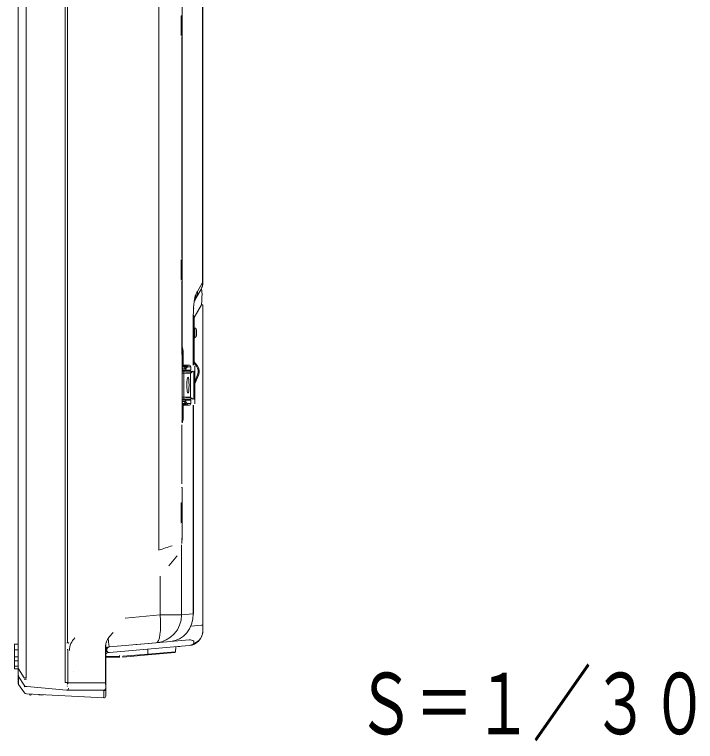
# Model space of a CAD drawing. Units: millimetres, scale not verified. Extents: x -63 to 62, y -57 to 57.
# Drawn here: x 37.22 to 49.39, y -2.41 to 10.59 of the extents above; entities that cross this region are included whole.
import ezdxf
from ezdxf.enums import TextEntityAlignment as Align

# ---------------------------------------------------------------- set-up
doc = ezdxf.new("R2010")
doc.units = ezdxf.units.MM
doc.header["$LTSCALE"] = 0.125
doc.layers.add('0-5_GAIKEI', color=1, linetype='Continuous', lineweight=18)
doc.layers.add('0-6_SUNPO', color=7, linetype='Continuous')
doc.styles.add('ＭＳ ゴシック', font='')
doc.styles.get('ＭＳ ゴシック').set_extended_font_data('MS Gothic')

msp = doc.modelspace()

# ---------------------------------------------------------------- linework, layer by layer
at = {"layer": '0-5_GAIKEI'}
for p, q in [((37.4325, 26.4108), (37.4325, -1.2647)), ((38.1275, -1.352), (38.1275, 26.4981)), ((38.1715, -0.6383), (38.1715, 25.7844)), ((39.803, 24.131), (39.803, 1.0151)), ((40.5897, 5.8065), (40.5897, 20.4846)), ((40.2163, 10.5892), (40.2163, 10.5895)), ((40.1947, 10.2106), (40.1946, 10.2106)), ((40.2152, 6.2358), (40.2152, 10.1963)), ((40.2163, 10.2066), (40.2163, 10.2069)), ((40.2163, 6.2252), (40.2163, 6.2255)), ((40.1947, 5.8466), (40.1946, 5.8466)), ((40.2163, 5.8425), (40.2163, 5.8429)), ((40.2163, 5.8425), (40.2163, 5.8403)), ((40.5897, 5.8065), (40.5848, 5.8026)), ((40.459, 5.5087), (40.5517, 5.6692)), ((40.5517, 5.6692), (40.5539, 5.6732)), ((40.5897, 5.405), (40.5647, 5.405)), ((40.5897, -0.3241), (40.5897, 5.405)), ((40.4179, 5.1754), (40.4179, 4.3244)), ((40.4205, 5.1754), (40.4179, 5.1754)), ((40.4205, 4.3238), (40.4205, 5.1754)), ((40.4321, 5.1754), (40.4205, 5.1754)), ((40.4396, 4.9932), (40.4205, 4.9949)), ((40.4396, 4.9932), (40.4396, 4.904)), ((40.4205, 4.8131), (40.4396, 4.8148)), ((40.4321, 4.3824), (40.4321, 4.8142)), ((40.4396, 4.904), (40.4396, 4.8148)), ((40.2222, 4.6382), (40.2163, 4.6382)), ((40.2163, 4.6216), (40.2178, 4.6216)), ((40.5897, 4.4386), (40.5897, 3.541)), ((40.2838, 4.3251), (40.2163, 4.3239)), ((40.2163, 4.2992), (40.2524, 4.2998)), ((40.2846, 4.3251), (40.2838, 4.3251)), ((40.3377, 4.3251), (40.2846, 4.3251)), ((40.3707, 4.2917), (40.3176, 4.2917)), ((40.3714, 4.2917), (40.3707, 4.2917)), ((40.3714, 4.232), (40.3714, 4.2917)), ((40.4862, 4.3179), (40.4205, 4.3962)), ((40.4447, 4.2321), (40.4447, 4.2918)), ((40.4855, 4.3173), (40.4862, 4.3179)), ((40.2313, 4.2587), (40.2163, 4.2585)), ((40.2163, 4.2321), (40.2313, 4.2324)), ((40.2163, 4.213), (40.3549, 4.2154)), ((40.2163, 4.2117), (40.4283, 4.2154)), ((40.2163, 4.1823), (40.2198, 4.1823)), ((40.2198, 4.1823), (40.2198, 3.749)), ((40.2198, 4.1823), (40.2511, 4.1823)), ((40.2469, 4.1823), (40.2469, 4.2122)), ((40.2511, 4.1823), (40.2511, 3.749)), ((40.2511, 4.1823), (40.3686, 4.1823)), ((40.3549, 4.2154), (40.27, 4.2154)), ((40.2828, 4.1857), (40.3668, 4.1871)), ((40.2862, 4.2662), (40.2862, 4.232)), ((40.2862, 4.232), (40.3711, 4.232)), ((40.3031, 4.2841), (40.2868, 4.2669)), ((40.3225, 4.1823), (40.3225, 4.1864)), ((40.3374, 4.1823), (40.3374, 4.1866)), ((40.3393, 4.1823), (40.3393, 4.1867)), ((40.3552, 4.2154), (40.3549, 4.2154)), ((40.3686, 4.1823), (40.3686, 3.749)), ((40.3686, 4.1823), (40.369, 4.1823)), ((40.369, 3.749), (40.369, 4.1823)), ((40.3711, 4.232), (40.3714, 4.232)), ((40.3891, 4.1963), (40.4089, 4.2151)), ((40.4283, 4.2154), (40.4282, 4.2154)), ((40.4283, 3.716), (40.4283, 4.2154)), ((40.4447, 4.2321), (40.4447, 3.6993)), ((40.4447, 4.0346), (40.4953, 4.1515)), ((40.5106, 4.1449), (40.4447, 3.9928)), ((40.4447, 3.9905), (40.5114, 4.1445)), ((40.5106, 4.1449), (40.4953, 4.1515)), ((40.5106, 4.1449), (40.5114, 4.1445)), ((40.2163, 3.749), (40.2198, 3.749)), ((40.2163, 3.7197), (40.4283, 3.716)), ((40.2163, 3.7184), (40.3549, 3.716)), ((40.2313, 3.699), (40.2163, 3.6992)), ((40.2163, 3.6729), (40.2313, 3.6726)), ((40.2198, 3.749), (40.2511, 3.749)), ((40.2469, 3.7191), (40.2469, 3.749)), ((40.2511, 3.749), (40.3686, 3.749)), ((40.27, 3.716), (40.3549, 3.716)), ((40.3668, 3.7442), (40.2828, 3.7457)), ((40.2862, 3.6993), (40.2862, 3.6651)), ((40.3711, 3.6993), (40.2862, 3.6993)), ((40.2868, 3.6645), (40.3031, 3.6473)), ((40.3225, 3.745), (40.3225, 3.749)), ((40.3374, 3.7447), (40.3374, 3.749)), ((40.3393, 3.7447), (40.3393, 3.749)), ((40.3549, 3.716), (40.3552, 3.716)), ((40.3686, 3.749), (40.369, 3.749)), ((40.3714, 3.6993), (40.3711, 3.6993)), ((40.3714, 3.6396), (40.3714, 3.6993)), ((40.4089, 3.7163), (40.3891, 3.7351)), ((40.4282, 3.716), (40.4283, 3.716)), ((40.4447, 3.6396), (40.4447, 3.6993)), ((40.2524, 3.6315), (40.2163, 3.6322)), ((40.2163, 3.6153), (40.2686, 3.6143)), ((40.2163, 3.6075), (40.2838, 3.6063)), ((40.2294, 3.6072), (40.2294, 3.3963)), ((40.2361, 3.3963), (40.2361, 3.6071)), ((40.2686, 3.6143), (40.2524, 3.6315)), ((40.2838, 3.6063), (40.2846, 3.6063)), ((40.2846, 3.6063), (40.3377, 3.6063)), ((40.3176, 3.6396), (40.3707, 3.6396)), ((40.3707, 3.6396), (40.3714, 3.6396)), ((40.4166, 3.6067), (40.4166, -0.125)), ((40.2163, 3.3963), (40.2294, 3.3963)), ((40.2361, 3.3963), (40.2294, 3.3963)), ((40.2102, 3.2584), (40.2106, 3.2584)), ((40.2106, 2.1996), (40.2106, 3.2584)), ((40.2107, 3.2587), (40.2132, 3.2587)), ((40.2132, 2.1993), (40.2132, 3.2587)), ((40.2145, 3.2965), (40.2222, 3.2965)), ((40.2178, 3.3131), (40.2157, 3.3131)), ((40.2, 1.5085), (40.2, 1.8596)), ((40.1947, 1.4966), (40.1946, 1.4966)), ((40.2081, -0.1432), (40.2081, 1.1097)), ((40.2117, 1.1325), (40.2121, 1.1349)), ((40.5897, -0.3006), (40.5897, 1.0649)), ((39.8254, 0.552), (39.8254, -0.1432)), ((40.4166, -0.125), (40.2081, -0.1432)), ((39.8254, -0.1432), (39.1974, -0.1982)), ((39.8254, -0.1432), (40.2081, -0.1432)), ((40.5647, -0.3241), (40.3757, -0.3406)), ((40.5897, -0.3241), (40.5647, -0.3241)), ((40.5897, -0.3241), (40.5897, -0.3794)), ((40.5897, -0.4241), (40.5897, -0.3794)), ((38.1657, -0.6383), (38.1633, -0.6454)), ((38.1715, -0.6383), (38.1657, -0.6383)), ((38.1657, -0.6383), (38.1944, -0.648)), ((38.9218, -0.7143), (39.7565, -0.6413)), ((39.7565, -0.6413), (40.0104, -0.6191)), ((40.4268, -0.6103), (40.4268, -0.655)), ((37.223, -0.6642), (37.2897, -0.6642)), ((37.223, -0.6642), (37.223, -0.7691)), ((37.223, -0.8903), (37.223, -0.7691)), ((37.2897, -0.7691), (37.223, -0.7691)), ((38.1635, -0.7616), (38.177, -0.7616)), ((38.177, -1.3552), (38.177, -0.7616)), ((38.8497, -0.7093), (38.8497, -0.7099)), ((38.8497, -0.7099), (38.8497, -0.713)), ((38.8714, -0.7911), (38.8714, -0.7464)), ((38.9218, -0.8143), (40.3462, -0.6897)), ((39.4804, -0.6655), (39.3929, -0.6731)), ((39.608, -0.8418), (39.608, -0.7543)), ((40.1017, -0.8), (40.1064, -0.7107)), ((40.1747, -0.7047), (40.1066, -0.7107)), ((37.223, -0.8903), (37.2897, -0.8903)), ((37.223, -0.8903), (37.223, -0.9614)), ((38.853, -0.8835), (39.1022, -0.8835)), ((39.1021, -0.8993), (38.853, -0.8993)), ((39.1588, -0.8811), (39.608, -0.8418)), ((39.1588, -0.8811), (39.1602, -0.8968)), ((39.6094, -0.8575), (39.1602, -0.8968)), ((39.608, -0.8418), (40.1017, -0.8)), ((39.608, -0.8418), (39.6094, -0.8575)), ((39.6094, -0.8575), (40.0865, -0.8157)), ((37.223, -1.0561), (37.2897, -1.0561)), ((37.223, -1.0561), (37.2897, -1.0561)), ((37.223, -1.0561), (37.223, -1.0561)), ((37.223, -1.108), (37.223, -1.1081)), ((37.223, -1.1083), (37.223, -1.1081)), ((37.2897, -1.1083), (37.223, -1.1083)), ((37.2948, -1.1091), (37.2897, -1.1091)), ((37.2948, -1.1091), (37.3924, -1.2647)), ((38.2808, -1.149), (38.2804, -1.149)), ((37.2897, -1.2422), (37.2946, -1.2422)), ((37.3931, -1.3992), (37.2948, -1.2425)), ((37.3924, -1.2647), (37.4325, -1.2647)), ((37.446, -1.4238), (37.4324, -1.4226)), ((37.446, -1.4238), (38.1524, -1.4876)), ((38.1275, -1.352), (38.1612, -1.352)), ((38.1635, -1.3552), (38.177, -1.3552)), ((38.1635, -1.4095), (38.1635, -1.4133)), ((38.8497, -1.3554), (38.8497, -1.3871)), ((38.8497, -1.4185), (38.8498, -1.4185)), ((37.4374, -1.5545), (37.4392, -1.5546)), ((38.1524, -1.4876), (38.1517, -1.4875)), ((38.1525, -1.4876), (38.1524, -1.4876)), ((38.7275, -1.489), (38.8197, -1.4938)), ((38.8197, -1.4891), (38.8197, -1.4936)), ((38.8197, -1.4936), (38.853, -1.4936)), ((38.8197, -1.627), (38.8197, -1.4936)), ((37.5097, -1.575), (37.503, -1.5746)), ((37.6563, -1.5731), (37.6562, -1.566)), ((37.7397, -1.5739), (37.6563, -1.5731)), ((37.7397, -1.5704), (37.7397, -1.5739)), ((38.8197, -1.627), (38.8197, -1.627))]:
    msp.add_line(p, q, dxfattribs=at)
at = {"layer": '0-5_GAIKEI', "color": 7}
for p, q in [((37.2897, -1.1091), (37.2897, 26.2552)), ((40.2, 10.2225), (40.2, 10.5736)), ((40.2163, 10.5892), (40.2163, 10.2069)), ((40.2151, 6.2349), (40.2151, 10.1972)), ((40.2, 5.8585), (40.2, 6.2096)), ((40.2163, 6.2252), (40.2163, 5.8429)), ((40.2151, 4.5354), (40.2151, 5.8332)), ((40.2152, 4.5359), (40.2152, 5.8322)), ((40.2152, 4.5361), (40.2152, 4.5359)), ((40.2163, 4.5384), (40.2294, 4.5384)), ((40.2163, 3.3257), (40.2163, 4.502)), ((40.2361, 4.5384), (40.2294, 4.5384)), ((40.2294, 4.5384), (40.2294, 4.3241)), ((40.2361, 4.3242), (40.2361, 4.5384)), ((40.2102, 3.2584), (40.2102, 2.1996)), ((40.2163, 3.3257), (40.2163, 3.3257)), ((40.2163, 3.3245), (40.2163, 3.3257)), ((40.2102, 2.1996), (40.2106, 2.1996)), ((40.2107, 2.1993), (40.2132, 2.1993)), ((40.2163, 2.1323), (40.2163, 2.1335)), ((40.2163, 2.1323), (40.2163, 2.1323)), ((40.2163, 1.8752), (40.2163, 2.1323)), ((40.2163, 1.8752), (40.2163, 1.4929)), ((40.2163, 1.2433), (40.2163, 1.4929)), ((40.2163, 1.2005), (40.2163, 1.2433)), ((38.9193, -0.53), (38.9832, -0.4538)), ((38.853, -0.6749), (38.853, -1.4936)), ((37.2897, -1.2247), (37.2897, -1.1091)), ((37.2897, -1.2422), (37.2897, -1.2251)), ((37.2897, -1.3665), (37.2897, -1.2422)), ((37.399, -1.5332), (37.2957, -1.3856)), ((38.8197, -1.627), (37.4392, -1.5546)), ((38.853, -1.4936), (38.853, -1.5936))]:
    msp.add_line(p, q, dxfattribs=at)
at = {"layer": '0-5_GAIKEI'}
for points in [[(40.36, 21.3235), (40.4092, 21.1398), (40.5848, 20.4846), (40.5848, 5.8026), (40.4921, 5.642)], [(40.2163, 14.273), (40.2163, 10.5928), (40.2163, 10.5895)], [(40.2163, 10.2066), (40.2163, 10.2043), (40.2163, 6.2287), (40.2163, 6.2255)], [(40.4321, 4.9939), (40.4321, 5.1754), (40.5647, 5.405)], [(40.4687, 4.9693), (40.4687, 4.904), (40.4687, 4.8387)], [(40.2524, 4.2998), (40.2686, 4.317), (40.2163, 4.3161)], [(40.4205, 4.3948), (40.4855, 4.3173), (40.4727, 4.3066), (40.4205, 4.3689)], [(40.4166, -0.125), (40.4192, -0.125), (40.4192, 3.6072)], [(40.5897, -0.4241), (40.5897, -0.3241), (40.5897, -0.3006)], [(39.4804, -0.6655), (40.0104, -0.6191), (40.3462, -0.5897)], [(38.8497, -0.713), (38.8497, -1.3552), (38.177, -1.3552)], [(37.223, -1.0561), (37.223, -0.9614), (37.2897, -0.9614)], [(37.2897, -1.1081), (37.223, -1.1081), (37.223, -1.0561)]]:
    msp.add_lwpolyline(points, dxfattribs=at)
at = {"layer": '0-5_GAIKEI', "color": 7}
msp.add_lwpolyline([(40.2163, 5.8403), (40.2163, 4.502), (40.2163, 4.4257)], dxfattribs=at)
at = {"layer": '0-5_GAIKEI'}
for centre, radius, start, end in [((40.323, 5.8065), 0.2667, 330, 0), ((41.3004, 5.1754), 0.9333, 150, 154.12778), ((41.0363, 5.1754), 0.6667, 150, 153.06449), ((40.4367, 4.96), 0.0333, 16.25703, 85), ((40.2447, 4.904), 0.2333, 0, 16.25703), ((40.4367, 4.848), 0.0333, 275, 343.74297), ((40.2447, 4.904), 0.2333, 343.74297, 0), ((40.2846, 4.2917), 0.0331, 90, 91), ((40.4113, 4.2918), 0.0333, 0, 23.80277), ((40.3585, 4.2108), 0.1491, 336.56505, 40), ((40.3585, 4.2108), 0.1658, 336.56505, 40), ((40.3585, 4.2108), 0.1667, 336.56505, 40), ((40.1979, 4.2588), 0.0334, 359.97605, 56.30331), ((40.2147, 4.2324), 0.0167, 275.69137, 0.07657), ((34.1371, 6.2737), 6.5698, 341.48248, 341.7337), ((40.3662, 4.2205), 0.0333, 271.16707, 313.45993), ((40.428, 4.2321), 0.0167, 271, 0), ((40.2147, 3.699), 0.0167, 359.93942, 84.29264), ((40.1979, 3.6726), 0.0334, 303.68748, 0.02667), ((33.8099, 1.5489), 6.9146, 18.27257, 18.51125), ((40.3662, 3.7109), 0.0333, 46.54008, 88.84025), ((40.428, 3.6993), 0.0167, 0, 89), ((40.2846, 3.6396), 0.0331, 269, 270), ((40.4113, 3.6396), 0.0333, 343.33347, 0), ((59.5107, -57.4146), 61.6638, 108.40571, 108.6387), ((-23.0512, 53.877), 82.4436, 319.86627, 319.99401), ((40.323, -0.4241), 0.2667, 275, 0), ((39.035, -0.7134), 0.1853, 176.79487, 178.78855), ((38.9363, -0.8804), 0.1667, 95, 120), ((38.8705, -0.9326), 0.0333, 89.97833, 121.84063), ((38.9363, -0.9804), 0.1667, 95, 120), ((38.8704, -0.9951), 0.0957, 89.89848, 100.46811), ((40.0851, -0.7991), 0.0167, 274.99999, 356.95841), ((37.323, -1.2247), 0.0333, 180, 212.10925), ((37.4355, -1.3727), 0.05, 212.10929, 262.76094), ((37.4405, -1.3316), 0.0913, 262.92741, 264.66694), ((38.1279, -1.4468), 0.0489, 35.45325, 43.25888), ((37.5039, -1.558), 0.0167, 177, 267), ((37.5105, -1.5584), 0.0167, 267, 357), ((39.4794, 434.9937), 436.4833, 269.82664, 269.91338)]:
    msp.add_arc(centre, radius, start, end, dxfattribs=at)
at = {"layer": '0-5_GAIKEI', "color": 7}
for centre, radius, start, end in [((39.7163, 4.502), 0.5, 0, 3.91084), ((40.183, 3.3257), 0.0333, 345.0607, 0), ((40.183, 2.1323), 0.0333, 0, 16.36549), ((39.7108, 1.2004), 0.5055, 352.52418, 0.00083), ((39.7261, 1.2433), 0.4903, 355.47785, 359.99995), ((39.7162, 1.1974), 0.4992, 320.03108, 325.67924), ((-19.6249, 50.9973), 77.9678, 319.86101, 319.99526), ((39.1463, -0.7216), 0.297, 156.66097, 166.95599), ((37.323, -1.3665), 0.0333, 180, 214.97839), ((37.44, -1.5046), 0.05, 214.97839, 267), ((38.8197, -1.5936), 0.0333, 270, 0)]:
    msp.add_arc(centre, radius, start, end, dxfattribs=at)
at = {"layer": '0-5_GAIKEI'}
for centre, major_axis, ratio, start_param, end_param in [((40.1997, 10.5892), (0.0167, 0), 0.93621, 4.7298423, 6.2831853), ((40.1997, 10.2069), (-0.0167, 0), 0.93621, 3.1415927, 4.6949357), ((40.1997, 6.2252), (-0.0167, 0), 0.93621, 1.5882496, 3.1415927), ((40.1997, 5.8429), (0.0167, 0), 0.93621, 6.2831853, 7.8365283), ((40.3207, 5.8026), (-0.2309, 0.1333), 0.962693, 3.1415927, 3.6818092), ((40.228, 5.642), (-0.2309, 0.1333), 0.962693, 3.1415927, 3.6818092), ((40.323, 3.9398), (0.2397, 1.7415), 0.04207, 5.7178219, 6.3861068), ((40.6551, 4.0577), (-0.1625, 1.5634), 0.111652, 0.3278119, 0.5819055), ((41.0363, 5.1754), (-0.5774, 0.3333), 0.731317, 0.0772368, 0.0838703), ((40.181, 5.532), (-0.2606, 0.0565), 0.833519, 3.1418725, 3.3962367), ((41.0363, 5.1754), (-0.5774, 0.3333), 0.731317, 6.2831853, 6.3604221), ((40.1966, 5.5826), (-0.2399, 0.1164), 0.95185, 3.2088956, 3.6128173), ((40.4769, 5.1754), (0, 0.4237), 0.139173, 0.27946, 0.5703536), ((40.4769, 5.1754), (0, 0.4237), 0.139173, 1.1360676, 1.5707963), ((40.1593, 5.3538), (-0.2661, 0.0172), 0.417066, 3.1416404, 3.295324), ((41.0363, 5.1754), (-0.5774, 0.3333), 0.731317, 0.5870483, 0.6682849), ((40.3609, 4.5384), (0, 0.1667), 0.990268, 1.0484815, 1.0667337), ((40.1892, 4.6382), (0, 0.0333), 0.990268, 4.1900742, 4.712389), ((46.8791, 4.41), (6.7, 0.1169), 0.002608, 3.2470424, 3.2743228), ((40.2386, 4.2584), (0.0235, 0.0235), 0.999963, 0.7817978, 0.8028699), ((40.2386, 4.2584), (0.0001, 0.0333), 0.991198, 4.7144488, 6.2816309), ((40.2378, 4.9585), (0.0005, 0.6668), 0.146557, 3.2913688, 3.2973213), ((40.2533, 4.2662), (-0.0238, 0.0233), 0.977958, 3.9281895, 5.5203371), ((40.2539, 4.2669), (-0.0243, 0.0229), 0.977063, 3.908845, 5.5011305), ((40.2701, 4.2841), (-0.0243, 0.0229), 0.977063, 3.908845, 5.5011305), ((40.2847, 3.6583), (-0.0006, 0.6668), 0.149138, 0.002542, 0.1555129), ((40.2846, 4.2917), (0, 0.0333), 0.989014, 4.712389, 6.2831853), ((40.3176, 3.6583), (0, 0.6334), 0.147848, 6.283175, 6.4388072), ((40.3377, 4.2917), (0, 0.0333), 0.989014, 4.712389, 6.2831853), ((40.3385, 4.2917), (0, 0.0333), 0.989014, 4.7122987, 6.3007407), ((46.88, 4.3333), (6.6833, 0.1167), 0.002608, 3.2183644, 3.2899112), ((46.8797, 4.3767), (6.6667, 0.1169), 0.002621, 3.2155564, 3.2743223), ((46.8797, 4.35), (6.6667, 0.1167), 0.002615, 3.2157513, 3.289911), ((40.2698, 4.232), (0, 0.0167), 0.989014, 3.1592398, 4.712389), ((40.2708, 4.9585), (0, 0.7001), 0.147848, 3.2912621, 3.2972146), ((40.3546, 4.232), (0, 0.0167), 0.989014, 3.1592398, 4.712389), ((40.3549, 4.232), (0, 0.0167), 0.989014, 3.1591955, 4.7123454), ((40.3221, 3.9657), (0, 0.1417), 0.139173, 0, 1.5707963), ((40.3221, 3.9657), (0, 0.1417), 0.139173, 3.1415927, 6.2831853), ((40.3221, 3.9657), (0, 0.1417), 0.139173, 1.5707963, 3.1415927), ((46.88, 3.598), (-6.6833, 0.1167), 0.002608, 6.1348667, 6.2064136), ((46.8797, 3.5547), (-6.6667, 0.1169), 0.002621, 6.1504557, 6.2092216), ((46.8797, 3.5813), (-6.6667, 0.1167), 0.002615, 6.134867, 6.2090266), ((40.2386, 3.6729), (-0.0001, 0.0333), 0.991198, 3.1429082, 4.7103292), ((40.2533, 3.6651), (0.0238, 0.0233), 0.977958, 3.9044408, 5.4965884), ((40.2539, 3.6645), (0.0243, 0.0229), 0.977063, 3.9236475, 5.515933), ((40.2701, 3.6473), (0.0243, 0.0229), 0.977063, 3.9236475, 5.515933), ((40.2698, 3.6993), (0, 0.0167), 0.989014, 4.712389, 6.2655381), ((40.2708, 2.9728), (0, 0.7001), 0.147848, 6.1275634, 6.1335158), ((40.3176, 4.273), (0, 0.6334), 0.147848, 2.9859707, 3.141603), ((40.3546, 3.6993), (0, 0.0167), 0.989014, 4.712389, 6.2655381), ((40.3549, 3.6993), (0, 0.0167), 0.989014, 4.7124326, 6.2655825), ((46.8791, 3.5214), (-6.7, 0.1169), 0.002608, 6.1504552, 6.1777356), ((40.2386, 3.6729), (-0.0235, 0.0235), 0.999963, 2.3387228, 2.3595582), ((40.2378, 2.9728), (-0.0005, 0.6668), 0.146557, 6.1274567, 6.1334092), ((40.2847, 4.273), (0.0006, 0.6668), 0.149138, 2.9860798, 3.1390707), ((40.2846, 3.6396), (0, 0.0333), 0.989014, 3.1415927, 4.712389), ((40.3377, 3.6396), (0, 0.0333), 0.989014, 3.1415927, 4.712389), ((40.3385, 3.6396), (0, 0.0333), 0.989014, 3.1240373, 4.7124793), ((40.3609, 3.3963), (0, 0.1667), 0.990268, 2.0673411, 2.0931112), ((40.1892, 3.2965), (0, 0.0333), 0.990268, 4.712389, 5.2347038), ((40.1997, 1.8752), (-0.0167, 0), 0.93621, 1.5882496, 3.1415927), ((40.1997, 1.4929), (0.0167, 0), 0.93621, 6.2831853, 7.8365283), ((39.8689, 1.0696), (-0.2298, 0.1929), 0.604341, 3.1336966, 3.1420087), ((39.7511, 0.9295), (-0.2293, 0.1934), 0.112965, 3.1316741, 3.1414991), ((39.9715, -0.1206), (-0.0209, 0.4997), 0.889863, 3.1820608, 4.666442), ((39.7129, -0.1432), (-0.0436, 0.4981), 0.224138, 3.1415927, 4.6927819), ((39.7129, -0.1432), (-0.0436, 0.4981), 0.990195, 3.1415927, 4.6259739), ((40.323, -0.4241), (0.2667, 0), 0.94024, 5.1123708, 6.2831853), ((38.1657, -0.6383), (-0.0313, 0.0116), 0.060967, 3.5727465, 4.5491004), ((38.4951, -0.7787), (-0.0206, 0.2993), 0.965773, 0.6562344, 1.5045306), ((38.9363, -0.2112), (0.0148, 0.5032), 0.073704, 2.3302482, 3.1502378), ((40.323, -0.8594), (0.0631, 0.2669), 0.667155, 6.0417092, 6.5003197), ((38.9363, -0.8908), (-0.1667, 0), 0.94024, 5.1123708, 5.2359878), ((38.9363, -0.9808), (-0.0124, 0.2666), 0.44051, 0.0179359, 0.4765464), ((40.323, -0.4241), (-0.0232, 0.2657), 0.705758, 3.1415927, 3.6002031), ((38.9363, -0.9354), (-0.1667, 0), 0.94024, 5.1123708, 5.2359878), ((38.9363, -0.5454), (0.0233, 0.269), 0.430362, 2.7583594, 3.2169699), ((39.1009, -0.8686), (0, -0.0167), 0.004585, 0, 1.518437), ((37.323, -0.9885), (0.0268, 0.3974), 0.033286, 2.2706717, 3.1002679), ((37.4364, -1.2894), (0.0496, 0.006), 0.005525, 1.616298, 2.6737078), ((37.4369, -1.3728), (0.0048, 0.0498), 0.99329, 2.1419571, 3.148685), ((37.6934, -1.5179), (-0.218, 0.286), 0.694634, 0.7317552, 0.796224), ((37.4418, -1.4215), (0.0497, 0.0055), 0.00575, 1.7983952, 2.6090479), ((38.1448, -1.3552), (0, 0.0333), 0.965926, 3.7627221, 4.712389), ((38.156, -1.4544), (0.0001, 0.0333), 0.965925, 3.1229206, 3.2294286), ((38.156, -1.4544), (0.0001, 0.0333), 0.965925, 3.2294286, 4.7163779), ((38.8161, -1.456), (0.0236, 0.0236), 0.999999, 3.8779797, 3.9283895), ((38.8161, -1.456), (0.0236, 0.0236), 0.999999, 3.9283895, 4.0292912), ((38.8232, -1.4936), (0.0035, 0.1333), 0.02615, 1.5728506, 3.1409079), ((36.2743, -1.4796), (2.5442, 0), 0.052408, 6.2818158, 6.2831853), ((38.8161, -1.456), (0.0236, 0.0236), 0.999999, 4.0292912, 4.082168)]:
    msp.add_ellipse(centre, major_axis=major_axis, ratio=ratio, start_param=start_param, end_param=end_param, dxfattribs=at)
at = {"layer": '0-5_GAIKEI', "color": 7}
for centre, major_axis, ratio, start_param, end_param in [((40.2178, 4.5384), (0, 0.0831), 0.139173, 4.712389, 6.2831853), ((40.2222, 4.5384), (0, 0.0998), 0.139173, 4.712389, 6.2831853), ((39.7163, 4.502), (0.5, 0), 0.966667, 6.2831853, 6.3523952), ((40.2178, 3.3963), (0, 0.0831), 0.139173, 3.1415927, 4.712389), ((40.2222, 3.3963), (0, 0.0998), 0.139173, 3.1415927, 4.712389), ((40.183, 3.3245), (0.0333, 0), 0.981903, 5.9539722, 6.2831853), ((40.1829, 3.3257), (-0.0236, 0.0236), 0.999976, 3.6667157, 3.9270026), ((40.183, 2.1335), (-0.0333, 0), 0.981903, 3.1415927, 3.4471284), ((40.1829, 2.1323), (0.0236, 0.0236), 0.999976, 5.4977753, 5.7453331), ((39.149, -0.723), (-0.181, 0.2393), 0.999763, 0.5153139, 0.9233511), ((39.149, -0.723), (-0.181, 0.2393), 0.999763, 0.2246109, 0.5153139), ((37.6934, -1.5179), (0.2949, 0.0139), 0.090892, 3.0802265, 3.198957), ((38.8161, -1.456), (0.0003, 0.0333), 0.999935, 3.3060404, 4.721649)]:
    msp.add_ellipse(centre, major_axis=major_axis, ratio=ratio, start_param=start_param, end_param=end_param, dxfattribs=at)

# ---------------------------------------------------------------- texts
at = {"layer": '0-6_SUNPO', "style": 'ＭＳ ゴシック', "width": 0.7}
msp.add_text('Ｓ＝１／３０', height=1.1, dxfattribs=at).set_placement((43.3323, -2.6063), align=Align.BOTTOM_LEFT)

doc.saveas('drawing.dxf')
